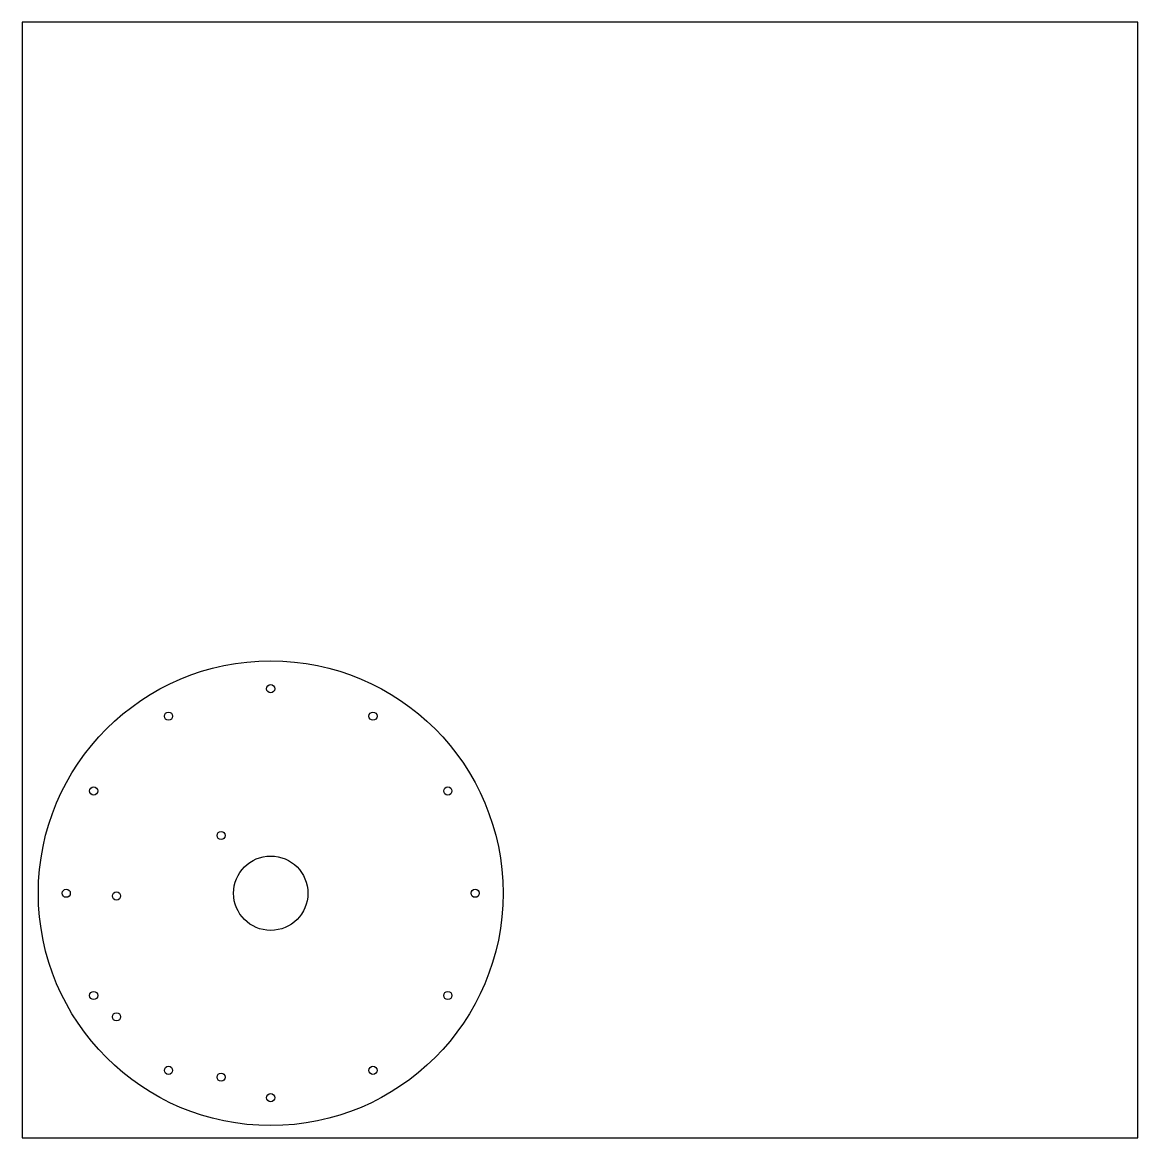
# Model space of a CAD drawing. Header units: millimetres. Extents: x 0 to 600, y 0 to 600.
import ezdxf

# ---------------------------------------------------------------- set-up
doc = ezdxf.new("R2010")
doc.units = ezdxf.units.MM
doc.layers.add('ingoing', color=1, linetype='Continuous')
doc.layers.add('outgoing', color=2, linetype='Continuous')

msp = doc.modelspace()

# ---------------------------------------------------------------- linework, layer by layer
msp.add_lwpolyline([(0, 0), (600, 0), (600, 600), (0, 600)], close=True)
at = {"layer": 'ingoing'}
for centre, radius in [((133.63, 241.5), 2.2), ((78.63, 226.76), 2.2), ((188.63, 226.76), 2.2), ((38.37, 186.5), 2.2), ((228.89, 186.5), 2.2), ((106.94, 162.54), 2.2), ((133.63, 131.5), 20), ((23.63, 131.5), 2.2), ((50.65, 130.04), 2.2), ((243.63, 131.5), 2.2), ((38.37, 76.5), 2.2), ((228.89, 76.5), 2.2), ((50.65, 65.04), 2.2), ((78.63, 36.23), 2.2), ((188.63, 36.23), 2.2), ((106.94, 32.54), 2.2), ((133.63, 21.5), 2.2)]:
    msp.add_circle(centre, radius, dxfattribs=at)
at = {"layer": 'outgoing'}
msp.add_circle((133.63, 131.5), 125, dxfattribs=at)

doc.saveas('drawing.dxf')
